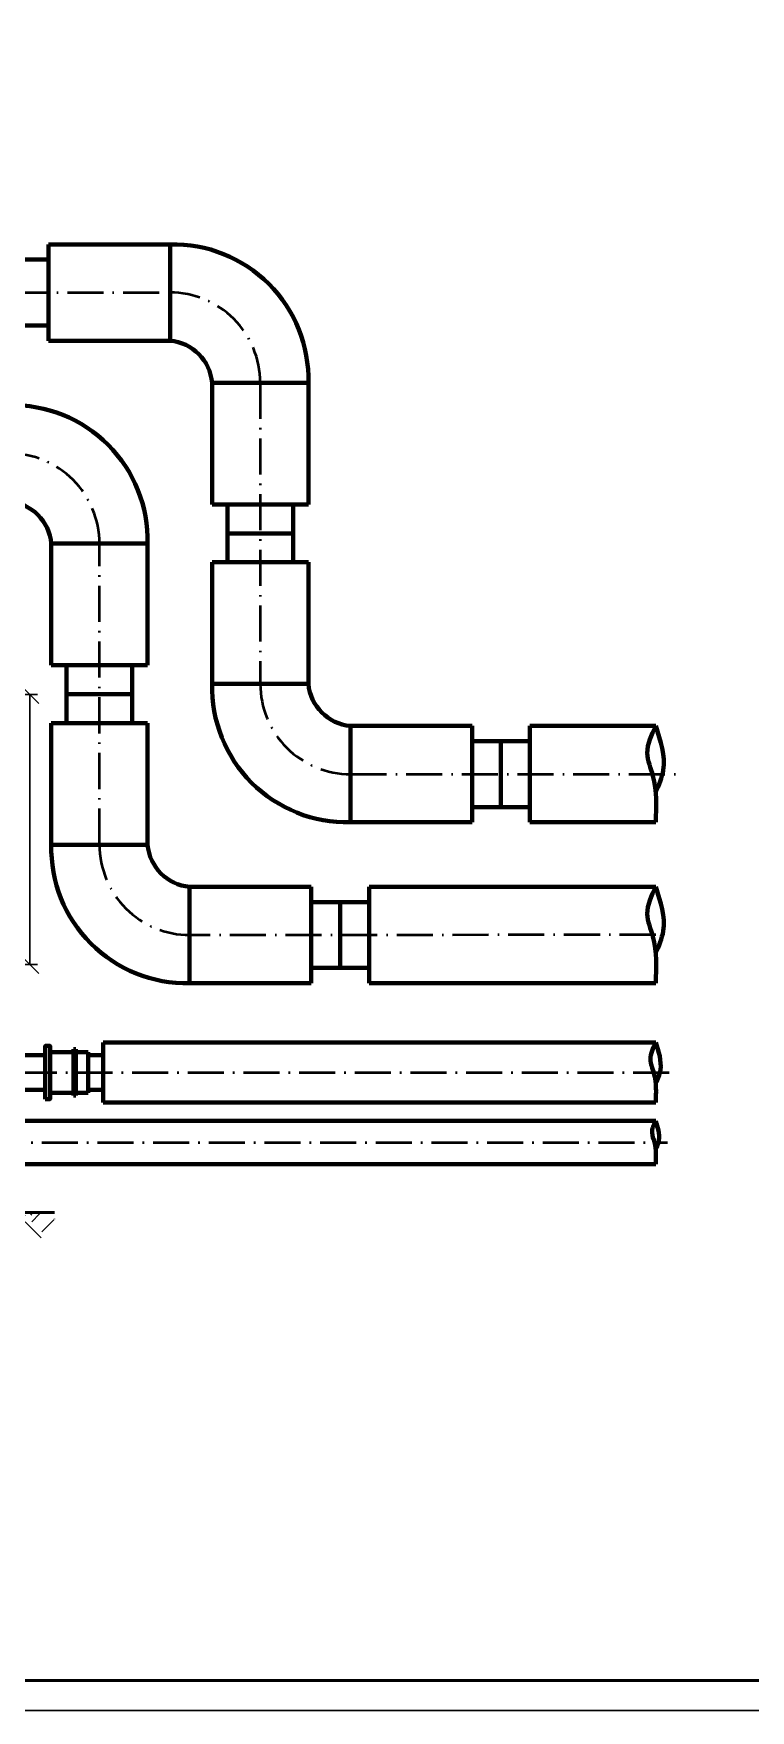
# Model space of a CAD drawing. Header units: millimetres. Extents: x 1990 to 7549, y 397 to 3825.
# Drawn here: x 4397.1 to 4516.3, y 1173.7 to 1452.2 of the extents above; entities that cross this region are included whole.
import ezdxf
from ezdxf.enums import TextEntityAlignment as Align

# ---------------------------------------------------------------- set-up
doc = ezdxf.new("R2010")
doc.units = ezdxf.units.MM
doc.linetypes.add('ACAD_ISO10W100', pattern=[18.5, 12, -3, 0.5, -3])
for name, color, linetype, lineweight in [('2 Рамка обычные', 1, 'Continuous', 60), ('9 Размеры на геодезии', 5, 'Continuous', 40), ('Объекты проект.', 1, 'Continuous', 80), ('Размеры на чертеже', 250, 'Continuous', 25)]:
    doc.layers.add(name, color=color, linetype=linetype, lineweight=lineweight)
doc.layers.add('Штриховка', color=7, linetype='Continuous')
doc.styles.add('-ISOCPEUR-', font='isocpeur.TTF')
doc.styles.add('GOST', font='gost.shx', dxfattribs={"oblique": 15})
doc.styles.get("Standard").update_dxf_attribs({"font": 'arial.ttf'})
doc.dimstyles.new('Копия М 1 к 25', dxfattribs={"dimtxt": 3.5, "dimasz": 3, "dimexe": 1.25, "dimexo": 0, "dimgap": 1, "dimtad": 1, "dimdec": 0, "dimlfac": 25, "dimzin": 0, "dimdsep": 46, "dimtxsty": 'GOST', "dimblk": 'OBLIQUE', "dimcen": 5, "dimclrd": 256, "dimclre": 256, "dimclrt": 256, "dimazin": 2, "dimtfac": 1, "dimtdec": 0, "dimtmove": 0, "dimatfit": 3, "dimldrblk": 'NONE', "dimfxl": 1.25, "dimtolj": 1, "dimtzin": 0, "dimlwd": -1, "dimlwe": -1, "dimarcsym": 2})

# ---------------------------------------------------------------- blocks, each defined once
blk = doc.blocks.new('*U370')
blk.add_lwpolyline([(0, 123), (594, 123), (594, -297), (0, -297)], close=True)
at = {"const_width": 0.5}
blk.add_lwpolyline([(20, 118), (589, 118), (589, -292), (20, -292)], close=True, dxfattribs=at)
blk.add_attdef('РАЗРАБОТАЛ', text='', height=2.5).set_placement((424.5, -264.22), align=Align.MIDDLE_LEFT)
at = {"flags": 8}
for tag, height, p in [('ДАТА', 2.5, (464.07, -264.4)), ('ЛИСТ', 3, (560.39, -271.92)), ('ЛИСТОВ', 3, (577.89, -271.92))]:
    blk.add_attdef(tag, text='', height=height, dxfattribs=at).set_placement(p, align=Align.MIDDLE_CENTER)
blk.add_attdef('ПРОВЕРИЛ', (424.75, -270.73), '', height=2.5)
for tag, p in [('ТЕПЛОВЫЕ_СЕТИ_001', (489.41, -270.98)), ('ИМЯ_ЧЕРТЕЖА_001', (491.51, -285.58))]:
    blk.add_attdef(tag, p, '', height=3, dxfattribs=at)
at = {"style": '-ISOCPEUR-', "flags": 8}
blk.add_attdef('ФОРМАТ', text='', height=3, dxfattribs=at).set_placement((554.97, -294.75), align=Align.MIDDLE_CENTER)
blk = doc.blocks.new('_Oblique')
at = {"color": 0, "linetype": 'ByBlock', "lineweight": -2}
blk.add_line((-0.5, -0.5), (0.5, 0.5), dxfattribs=at)
blk = doc.blocks.new('*D212')
at = {"transparency": 16777216}
for p, q in [((4389.87, 1342.45), (4397.78, 1342.45)), ((4396.53, 1342.45), (4396.53, 1297.6)), ((4389.87, 1297.6), (4397.78, 1297.6))]:
    blk.add_line(p, q, dxfattribs=at)
at = {"layer": 'Defpoints', "color": 0, "lineweight": 35, "transparency": 16777216}
for p in [(4389.87, 1342.45), (4389.87, 1297.6), (4396.53, 1297.6)]:
    blk.add_point(p, dxfattribs=at)
at = {"transparency": 16777216, "xscale": 3, "yscale": 3, "zscale": 3}
for p, rotation in [((4396.53, 1342.45), 90), ((4396.53, 1297.6), 270)]:
    blk.add_blockref('_Oblique', p, dxfattribs=dict(at, rotation=rotation))
at = {"lineweight": 35, "transparency": 16777216, "insert": (4393.78, 1320.02), "char_height": 3.5, "attachment_point": 5, "rotation": 90, "style": '-ISOCPEUR-'}
blk.add_mtext('\\A1;1120', dxfattribs=at)
blk = doc.blocks.new('_None')

msp = doc.modelspace()

# ---------------------------------------------------------------- hatches: boundary and pattern name
at = {"layer": 'Штриховка'}
h = msp.add_hatch(dxfattribs=at)
h.set_pattern_fill('EARTH', color=256, scale=25, angle=45, style=0)
h.set_pattern_definition([(45, (-129693.806, 585003.5205), (0, 8.838834765), [6.25, -6.25]), (45, (-129695.4634, 585005.178), (0, 8.838834765), [6.25, -6.25]), (45, (-129697.1207, 585006.835), (0, 8.838834765), [6.25, -6.25]), (135, (-129697.1207, 585007.94), (-8.838834765, 9e-16), [6.25, -6.25]), (135, (-129695.4634, 585009.597), (-8.838834765, 9e-16), [6.25, -6.25]), (135, (-129693.806, 585011.2545), (-8.838834765, 9e-16), [6.25, -6.25])])
h.paths.add_polyline_path([(4400.667, 1255.934), (4400.535, 1255.728), (4400.422, 1252.239), (4400.579, 1252.515)])
h.paths.add_polyline_path([(4393.131, 1256.161), (4400.627, 1256.144), (4400.579, 1252.196), (4393.131, 1252.13)])
h.paths.add_polyline_path([(4347.056, 1256.27), (4393.131, 1256.27), (4393.131, 1252.13), (4353.559, 1252.13)])
h.paths.add_polyline_path([(4342.376, 1256.404), (4346.491, 1256.404), (4353.559, 1252.13), (4345.372, 1252.356)])

# ---------------------------------------------------------------- linework, layer by layer
at = {"color": 3, "linetype": 'ACAD_ISO10W100', "lineweight": 35, "ltscale": 0.5}
for p, q in [((4310.263, 1409.197), (4419.844, 1409.192)), ((4434.82, 1394.204), (4434.82, 1344.189)), ((4408.1, 1317.478), (4408.1, 1367.488)), ((4449.82, 1329.202), (4504.309, 1329.202)), ((4500.52, 1302.484), (4423.076, 1302.48)), ((4395.021, 1279.648), (4502.82, 1279.648)), ((4380.02, 1268), (4502.471, 1268))]:
    msp.add_line(p, q, dxfattribs=at)
at = {"color": 18, "lineweight": 35, "true_color": 0x000000}
msp.add_line((4448.1, 1302.484), (4448.1, 1300.204), dxfattribs=at)
at = {"color": 3, "linetype": 'ACAD_ISO10W100', "lineweight": 35, "ltscale": 0.5}
for centre, start, end in [((4419.832, 1394.204), 359.9812, 90.0464), ((4393.112, 1367.488), 359.9812, 90.0464), ((4449.808, 1344.189), 179.9812, 270.0464), ((4423.088, 1317.473), 179.9812, 270.0464)]:
    msp.add_arc(centre, 14.988, start, end, dxfattribs=at)
at = {"layer": '2 Рамка обычные'}
for p, q in [((4399.62, 1401.197), (4399.62, 1417.197)), ((4399.62, 1417.197), (4420.876, 1417.197)), ((4419.844, 1417.197), (4419.844, 1401.197)), ((4399.62, 1414.657), (4394.82, 1414.657)), ((4399.62, 1403.737), (4394.82, 1403.737)), ((4399.62, 1401.197), (4419.844, 1401.197)), ((4426.82, 1394.199), (4442.82, 1394.199)), ((4426.82, 1373.997), (4426.82, 1394.199)), ((4442.82, 1373.997), (4442.82, 1395.273)), ((4442.82, 1373.997), (4426.82, 1373.997)), ((4429.36, 1373.997), (4429.36, 1369.197)), ((4440.28, 1373.997), (4440.28, 1369.197)), ((4440.28, 1369.197), (4429.36, 1369.197)), ((4440.28, 1369.197), (4429.36, 1369.197)), ((4440.28, 1369.197), (4429.36, 1369.197)), ((4440.28, 1369.197), (4429.36, 1369.197)), ((4429.36, 1369.197), (4440.28, 1369.197)), ((4429.36, 1369.197), (4440.28, 1369.197)), ((4429.36, 1364.397), (4429.36, 1369.197)), ((4429.36, 1369.197), (4440.28, 1369.197)), ((4429.36, 1369.197), (4440.28, 1369.197)), ((4440.28, 1364.397), (4440.28, 1369.197)), ((4426.82, 1364.397), (4442.82, 1364.397)), ((4426.82, 1364.397), (4426.82, 1343.12)), ((4442.82, 1364.397), (4442.82, 1344.194)), ((4442.82, 1344.194), (4426.82, 1344.194)), ((4449.796, 1321.197), (4449.796, 1337.197)), ((4470.02, 1337.197), (4449.796, 1337.197)), ((4470.02, 1337.197), (4470.02, 1321.197)), ((4500.52, 1337.197), (4479.62, 1337.197)), ((4479.62, 1337.197), (4479.62, 1321.197)), ((4470.02, 1334.657), (4474.82, 1334.657)), ((4474.82, 1323.74), (4474.82, 1334.66)), ((4479.62, 1334.657), (4474.82, 1334.657)), ((4474.82, 1334.657), (4474.82, 1323.737)), ((4474.82, 1334.657), (4474.82, 1323.737)), ((4474.82, 1334.657), (4474.82, 1323.737)), ((4474.82, 1334.657), (4474.82, 1323.737)), ((4470.02, 1323.737), (4474.82, 1323.737)), ((4479.62, 1323.737), (4474.82, 1323.737)), ((4470.02, 1321.197), (4448.764, 1321.197)), ((4500.52, 1321.197), (4479.62, 1321.197))]:
    msp.add_line(p, q, dxfattribs=at)
at = {"layer": '2 Рамка обычные', "color": 5}
for p, q in [((4416.1, 1347.28), (4416.1, 1368.557)), ((4400.1, 1367.483), (4416.1, 1367.483)), ((4400.1, 1347.28), (4400.1, 1367.483)), ((4416.1, 1347.28), (4400.1, 1347.28)), ((4402.64, 1347.28), (4402.64, 1342.48)), ((4413.56, 1347.28), (4413.56, 1342.48)), ((4413.56, 1342.48), (4402.64, 1342.48)), ((4413.56, 1342.48), (4402.64, 1342.48)), ((4402.64, 1342.48), (4413.56, 1342.48)), ((4402.64, 1342.48), (4413.56, 1342.48)), ((4402.64, 1337.68), (4402.64, 1342.48)), ((4402.64, 1342.48), (4413.56, 1342.48)), ((4402.64, 1342.48), (4413.56, 1342.48)), ((4413.56, 1337.68), (4413.56, 1342.48)), ((4400.1, 1337.68), (4416.1, 1337.68)), ((4400.1, 1337.68), (4400.1, 1316.404)), ((4416.1, 1337.68), (4416.1, 1317.478)), ((4416.1, 1317.478), (4400.1, 1317.478)), ((4423.076, 1294.48), (4423.076, 1310.48)), ((4443.3, 1310.48), (4423.076, 1310.48)), ((4443.3, 1310.48), (4443.3, 1294.48)), ((4500.52, 1310.484), (4452.9, 1310.484)), ((4452.9, 1310.484), (4452.9, 1294.484)), ((4443.3, 1307.94), (4448.1, 1307.94)), ((4452.9, 1307.944), (4448.1, 1307.944)), ((4448.1, 1307.944), (4448.1, 1297.024)), ((4448.1, 1307.944), (4448.1, 1297.024)), ((4448.1, 1307.944), (4448.1, 1297.024)), ((4448.1, 1297.024), (4448.1, 1307.944)), ((4448.1, 1307.94), (4448.1, 1297.02)), ((4448.1, 1307.94), (4448.1, 1297.02)), ((4448.1, 1307.94), (4448.1, 1297.02)), ((4448.1, 1307.94), (4448.1, 1297.02)), ((4443.3, 1297.02), (4448.1, 1297.02)), ((4452.9, 1297.024), (4448.1, 1297.024)), ((4443.3, 1294.48), (4422.044, 1294.48)), ((4500.52, 1294.484), (4452.9, 1294.484))]:
    msp.add_line(p, q, dxfattribs=at)
at = {"layer": '2 Рамка обычные'}
for centre, radius, start, end in [((4420.36, 1394.736), 22.466, 358.62986, 91.31538), ((4419.143, 1393.522), 7.706, 5.03734, 84.78251), ((4449.28, 1343.657), 22.466, 178.62986, 271.31538), ((4450.496, 1344.871), 7.706, 185.03734, 264.78251)]:
    msp.add_arc(centre, radius, start, end, dxfattribs=at)
at = {"layer": '2 Рамка обычные', "color": 5}
for centre, radius, start, end in [((4393.64, 1368.02), 22.466, 358.62986, 91.31538), ((4392.423, 1366.806), 7.706, 5.03734, 84.78251), ((4422.56, 1316.941), 22.466, 178.62986, 271.31538), ((4423.776, 1318.155), 7.706, 185.03734, 264.78251)]:
    msp.add_arc(centre, radius, start, end, dxfattribs=at)
for points in [[(4500.52, 1294.484), (4500.057, 1302.222), (4499.132, 1305.98), (4500.52, 1310.484)], [(4500.52, 1310.484), (4501.776, 1303.143), (4500.516, 1299.44)]]:
    msp.add_spline(points, degree=3, dxfattribs=at)
at = {"layer": '9 Размеры на геодезии', "color": 0, "linetype": 'ByBlock'}
msp.add_line((4342.376, 1256.404), (4400.637, 1256.404), dxfattribs=at)
at = {"layer": 'Объекты проект.', "color": 4, "lineweight": 60}
for p, q in [((4500.52, 1284.648), (4408.701, 1284.648)), ((4408.701, 1284.648), (4408.701, 1274.648)), ((4408.701, 1284.648), (4408.701, 1274.648)), ((4399.101, 1282.528), (4395.021, 1282.528)), ((4399.901, 1283.036), (4403.77, 1283.036)), ((4403.77, 1283.036), (4403.77, 1283.493)), ((4403.77, 1283.493), (4404.17, 1283.493)), ((4403.77, 1276.26), (4403.77, 1283.036)), ((4404.17, 1283.036), (4404.17, 1283.493)), ((4404.17, 1283.036), (4406.197, 1283.036)), ((4404.17, 1283.036), (4404.17, 1276.26)), ((4406.197, 1283.036), (4406.197, 1282.528)), ((4408.701, 1282.528), (4406.197, 1282.528)), ((4406.197, 1276.768), (4406.197, 1282.528)), ((4399.101, 1276.768), (4395.021, 1276.768)), ((4399.901, 1276.26), (4403.77, 1276.26)), ((4403.77, 1276.26), (4403.77, 1275.803)), ((4403.77, 1275.803), (4404.17, 1275.803)), ((4404.17, 1276.26), (4404.17, 1275.803)), ((4404.17, 1276.26), (4406.197, 1276.26)), ((4408.701, 1276.768), (4406.197, 1276.768)), ((4406.197, 1276.26), (4406.197, 1276.768)), ((4500.52, 1274.648), (4408.701, 1274.648))]:
    msp.add_line(p, q, dxfattribs=at)
at = {"layer": 'Объекты проект.', "color": 6, "lineweight": 60, "true_color": 0xff00ff}
for p, q in [((4500.52, 1271.6), (4389.22, 1271.6)), ((4500.52, 1264.4), (4389.22, 1264.4))]:
    msp.add_line(p, q, dxfattribs=at)
at = {"layer": 'Объекты проект.', "color": 4, "lineweight": 60}
msp.add_lwpolyline([(4399.101, 1275.228), (4399.101, 1284.068), (4399.901, 1284.068), (4399.901, 1275.228)], close=True, dxfattribs=at)
at = {"layer": 'Объекты проект.', "lineweight": 60}
for points in [[(4500.52, 1321.197), (4500.057, 1328.935), (4499.132, 1332.692), (4500.52, 1337.197)], [(4500.52, 1337.197), (4501.776, 1329.855), (4500.516, 1326.152)]]:
    msp.add_spline(points, degree=3, dxfattribs=at)
at = {"layer": 'Объекты проект.', "color": 4, "lineweight": 60}
for points in [[(4500.52, 1274.648), (4500.232, 1279.513), (4499.657, 1281.848), (4500.52, 1284.648)], [(4500.52, 1284.648), (4501.301, 1280.085), (4500.518, 1277.783)]]:
    msp.add_spline(points, degree=3, dxfattribs=at)
at = {"layer": 'Объекты проект.', "color": 6, "lineweight": 60, "true_color": 0xff00ff}
for points in [[(4500.52, 1264.4), (4500.32, 1268.027), (4499.92, 1269.652), (4500.52, 1271.6)], [(4500.52, 1271.6), (4501.063, 1268.425), (4500.518, 1266.823)]]:
    msp.add_spline(points, degree=3, dxfattribs=at)

# ---------------------------------------------------------------- block references
at = {"layer": 'Размеры на чертеже', "lineweight": 90}
msp.add_blockref('*U370', (4124.236, 1470.682), dxfattribs=at)

# ---------------------------------------------------------------- dimensions: what is measured, and where the dimension line sits
at = {"color": 18, "lineweight": 35, "true_color": 0x000000}
dim = msp.add_linear_dim(base=(4396.53, 1297.596), p1=(4389.865, 1342.449), p2=(4389.866, 1297.596), angle=90, text='1120', dimstyle='Копия М 1 к 25', override={"dimtxsty": '-ISOCPEUR-'}, dxfattribs=at)
dim.commit()
dim.dimension.update_dxf_attribs({"geometry": '*D212', "text_midpoint": (4393.78, 1320.023)})

doc.saveas('drawing.dxf')
